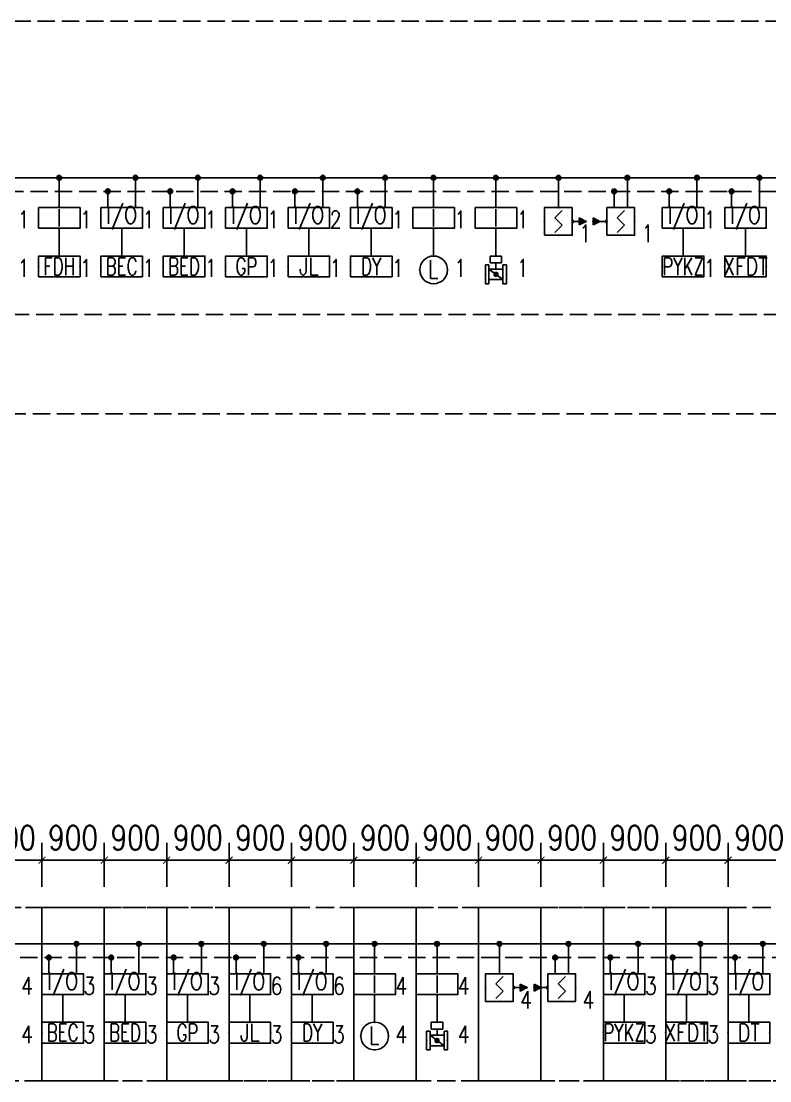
# Model space of a CAD drawing. Header units: millimetres. Extents: x -2644 to 57697, y 5022 to 43285.
# Drawn here: x 29166 to 39966, y 27990 to 43285 of the extents above; entities that cross this region are included whole.
import ezdxf

# ---------------------------------------------------------------- set-up
doc = ezdxf.new("R2010")
doc.units = ezdxf.units.MM
doc.header["$LTSCALE"] = 1000
doc.linetypes.add('DASH', pattern=[0.35, 0.25, -0.1])
for name, color, linetype in [('E-EQUIP', 4, 'Continuous'), ('E-SYST', 7, 'Continuous'), ('EQUIP-照明', 4, 'Continuous')]:
    doc.layers.add(name, color=color, linetype=linetype)
doc.styles.get("Standard").update_dxf_attribs({"font": 'tjromans.shx', "width": 0.8, "bigfont": 'tj-hztxt.shx'})
doc.dimstyles.get("Standard").update_dxf_attribs({"dimscale": 100, "dimtxt": 3.5, "dimasz": 1, "dimexe": 2.5, "dimexo": 3, "dimgap": 1.5, "dimtad": 1, "dimdec": 0, "dimzin": 0, "dimdsep": 46, "dimtxsty": 'Standard', "dimblk": 'ARCHTICK', "dimcen": 0.09, "dimadec": 0, "dimazin": 0, "dimtfac": 1, "dimtdec": 0, "dimtix": 1, "dimtmove": 2, "dimatfit": 3, "dimfxl": 0, "dimtolj": 1, "dimtzin": 0, "dimarcsym": 0})

# ---------------------------------------------------------------- blocks, each defined once
blk = doc.blocks.new('FA-输入输出模块')
blk.add_lwpolyline([(-3, 0), (3, 0), (3, 3), (-3, 3)], close=True)
at = {"color": 6, "insert": (0, 1.5), "char_height": 2.5, "width": 6, "attachment_point": 5, "line_spacing_factor": 0.6}
blk.add_mtext('I/O', dxfattribs=at)
blk = doc.blocks.new('FA-12-电动排烟阀(常闭)')
blk.add_lwpolyline([(-3, -1.5), (3, -1.5), (3, 1.5), (-3, 1.5)], close=True)
for p in [(0, 1.5), (3, 0), (-3, 0), (0, -1.5)]:
    blk.add_point(p)
at = {"color": 6, "insert": (0, 0), "char_height": 2.5, "width": 6, "attachment_point": 5, "line_spacing_factor": 0.6}
blk.add_mtext('{\\W0.7;BEC}', dxfattribs=at)
blk = doc.blocks.new('FA-13-电动排烟阀(常开)')
blk.add_lwpolyline([(-300, -150), (300, -150), (300, 150), (-300, 150)], close=True)
for p in [(0, 150), (300, 0), (-300, 0), (0, -150)]:
    blk.add_point(p)
at = {"color": 6, "insert": (0, 0), "char_height": 250, "width": 600, "attachment_point": 5}
blk.add_mtext('\\W0.7000;BED', dxfattribs=at)
blk = doc.blocks.new('FA-14-常闭正压送风口')
blk.add_lwpolyline([(-3, -1.5), (3, -1.5), (3, 1.5), (-3, 1.5)], close=True)
for p in [(-3, 0), (0, 1.5), (3, 0), (0, -1.5)]:
    blk.add_point(p)
at = {"color": 6, "insert": (0, 0), "char_height": 2.5, "width": 6, "attachment_point": 5, "line_spacing_factor": 0.6}
blk.add_mtext('{\\W0.7;GP}', dxfattribs=at)
blk = doc.blocks.new('FA-15-防火卷帘控制箱')
blk.add_lwpolyline([(-3, 0), (3, 0), (3, 3), (-3, 3)], close=True)
for p in [(0, 3), (-3, 1.5), (0, 0), (3, 1.5)]:
    blk.add_point(p)
at = {"color": 6, "insert": (0, 1.5), "char_height": 2.5, "width": 6, "attachment_point": 5, "line_spacing_factor": 0.6}
blk.add_mtext('JL', dxfattribs=at)
blk = doc.blocks.new('FA-输入模块')
blk.add_lwpolyline([(-3, 0), (3, 0), (3, 3), (-3, 3)], close=True)
at = {"color": 6, "insert": (0, 1.5), "char_height": 2.5, "width": 6, "attachment_point": 5, "line_spacing_factor": 0.6}
blk.add_mtext('{\\W0.7;I}', dxfattribs=at)
blk = doc.blocks.new('FA-17-水流指示器')
at = {"color": 6}
for p, q in [((-0.46, 1.4), (-0.46, -1.23)), ((-0.46, -1.23), (0.63, -1.23))]:
    blk.add_line(p, q, dxfattribs=at)
blk.add_circle((0, 0), 2)
for p in [(0, 2), (-2, 0), (2, 0), (0, -2)]:
    blk.add_point(p)
blk = doc.blocks.new('FA-18-信号阀')
for p, q in [((-0.82, 2.64), (-0.82, 1.65)), ((0.82, 2.64), (-0.82, 2.64)), ((-0.82, 1.65), (0.82, 1.65)), ((0, 0.76), (0, 1.65)), ((0.82, 1.65), (0.82, 2.64)), ((-1.01, 1.36), (-1.5, 1.36)), ((-1.5, 1.36), (-1.5, -1.36)), ((-1.01, 1.36), (-1.01, -1.36)), ((-1.01, 0.76), (1.01, 0.76)), ((1.01, 1.36), (1.5, 1.36)), ((1.01, 1.36), (1.01, -1.36)), ((1.5, 1.36), (1.5, -1.36)), ((-1.01, -1.36), (-1.5, -1.36)), ((-1.01, -0.76), (1.01, -0.76)), ((1.01, -1.36), (1.5, -1.36))]:
    blk.add_line(p, q)
at = {"color": 6}
blk.add_line((-1.01, 0.76), (1.01, -0.76), dxfattribs=at)
at = {"color": 6, "const_width": 0.403}
blk.add_lwpolyline([(-0.2, 0, 1), (0.2, 0, 1)], format="xyb", close=True, dxfattribs=at)
for p in [(0, 2.64), (-1.5, 0), (1.5, 0)]:
    blk.add_point(p)
blk = doc.blocks.new('FA-21-电动排烟窗控制箱')
blk.add_lwpolyline([(-3, 0), (3, 0), (3, 3), (-3, 3)], close=True)
for p in [(0, 3), (-3, 1.5), (0, 0), (3, 1.5)]:
    blk.add_point(p)
at = {"color": 6, "insert": (0, 1.5), "char_height": 2.5, "width": 6, "attachment_point": 5}
blk.add_mtext('\\W0.7000;PYKZ', dxfattribs=at)
blk = doc.blocks.new('FA-22-消防电梯控制箱')
blk.add_lwpolyline([(-3, 0), (3, 0), (3, 3), (-3, 3)], close=True)
for p in [(0, 3), (-3, 1.5), (3, 1.5), (0, 0)]:
    blk.add_point(p)
at = {"color": 6, "insert": (0, 1.5), "char_height": 2.5, "width": 6, "attachment_point": 5, "line_spacing_factor": 0.6}
blk.add_mtext('XFDT', dxfattribs=at)
blk = doc.blocks.new('FA-23-电梯控制箱')
blk.add_lwpolyline([(-3, 0), (3, 0), (3, 3), (-3, 3)], close=True)
for p in [(0, 3), (-3, 1.5), (0, 0), (3, 1.5)]:
    blk.add_point(p)
at = {"color": 6, "insert": (0, 1.5), "char_height": 2.5, "width": 6, "attachment_point": 5, "line_spacing_factor": 0.6}
blk.add_mtext('DT', dxfattribs=at)
blk = doc.blocks.new('FA-16-电动挡烟垂壁控制箱')
blk.add_lwpolyline([(-3, 0), (3, 0), (3, 3), (-3, 3)], close=True)
for p in [(0, 3), (-3, 1.5), (0, 0), (3, 1.5)]:
    blk.add_point(p)
at = {"color": 6, "insert": (0, 1.5), "char_height": 2.5, "width": 6, "attachment_point": 5, "line_spacing_factor": 0.6}
blk.add_mtext('{\\W0.7;DY}', dxfattribs=at)
blk = doc.blocks.new('FA-19-智能线型红外光束感烟探测器（发射端）')
blk.add_hatch(color=256).paths.add_polyline_path([(3, 2.5), (4, 2), (3, 1.5)])
at = {"color": 6}
for p, q in [((0.53, 3.59), (-0.53, 2.53)), ((-0.53, 2.53), (0.53, 1.47)), ((-0.53, 0.41), (0.53, 1.47))]:
    blk.add_line(p, q, dxfattribs=at)
for p, q in [((2.2, 2), (3, 2)), ((3, 1.5), (3, 2.5)), ((3, 2.5), (4, 2)), ((4, 2), (3, 1.5))]:
    blk.add_line(p, q)
blk.add_lwpolyline([(-2, 0), (2, 0), (2, 4), (-2, 4)], close=True)
blk.add_arc((2, 2), 0.2, 270, 90)
for p in [(0, 4), (-2, 2), (4, 2), (0, 0)]:
    blk.add_point(p)
blk = doc.blocks.new('FA-20-智能线型红外光束感烟探测器（接收端）')
blk.add_hatch(color=256).paths.add_polyline_path([(-4, 1.5), (-3, 2), (-4, 2.5)])
at = {"color": 6}
for p, q in [((0.53, 3.59), (-0.53, 2.53)), ((-0.53, 2.53), (0.53, 1.47)), ((-0.53, 0.41), (0.53, 1.47))]:
    blk.add_line(p, q, dxfattribs=at)
for p, q in [((-4, 1.5), (-4, 2.5)), ((-3, 2), (-4, 2.5)), ((-4, 1.5), (-3, 2)), ((-2.2, 2), (-3, 2))]:
    blk.add_line(p, q)
blk.add_lwpolyline([(-2, 0), (2, 0), (2, 4), (-2, 4)], close=True)
blk.add_arc((-2, 2), 0.2, 90, 270)
for p in [(0, 4), (0, 4), (-4, 2), (-2, 2), (2, 2), (2, 2), (0, 0), (0, 0)]:
    blk.add_point(p)
blk = doc.blocks.new('_ArchTick')
at = {"color": 0, "linetype": 'ByBlock', "const_width": 0.15}
blk.add_lwpolyline([(-0.5, -0.5), (0.5, 0.5)], dxfattribs=at)
blk = doc.blocks.new('*D72')
at = {"layer": 'Defpoints', "color": 0, "transparency": 16777216}
for p in [(-102210, 123118), (-103110, 122434), (-102210, 122434)]:
    blk.add_point(p, dxfattribs=at)
at = {"layer": 'E-EQUIP', "color": 0, "linetype": 'Continuous', "lineweight": -2, "transparency": 16777216}
for p, q in [((-103110, 122734), (-103110, 123368)), ((-102210, 122734), (-102210, 123368)), ((-103110, 123118), (-102210, 123118))]:
    blk.add_line(p, q, dxfattribs=at)
at = {"layer": 'E-EQUIP', "color": 0, "lineweight": -2, "transparency": 16777216, "xscale": 100, "yscale": 100, "zscale": 100, "rotation": 180}
blk.add_blockref('_ArchTick', (-103110, 123118), dxfattribs=at)
at = {"layer": 'E-EQUIP', "color": 0, "lineweight": -2, "transparency": 16777216, "xscale": 100, "yscale": 100, "zscale": 100}
blk.add_blockref('_ArchTick', (-102210, 123118), dxfattribs=at)
at = {"layer": 'E-EQUIP', "transparency": 16777216, "insert": (-102660, 123443), "char_height": 350, "attachment_point": 5}
blk.add_mtext('\\A1;900', dxfattribs=at)
blk = doc.blocks.new('*D93')
at = {"layer": 'Defpoints', "color": 0, "transparency": 16777216}
for p in [(8155, -5077), (7255, -5761), (8155, -5761)]:
    blk.add_point(p, dxfattribs=at)
at = {"layer": 'E-EQUIP', "color": 0, "linetype": 'Continuous', "lineweight": -2, "transparency": 16777216}
for p, q in [((7255, -5461), (7255, -4827)), ((8155, -5461), (8155, -4827)), ((7255, -5077), (8155, -5077))]:
    blk.add_line(p, q, dxfattribs=at)
at = {"layer": 'E-EQUIP', "color": 0, "lineweight": -2, "transparency": 16777216, "xscale": 100, "yscale": 100, "zscale": 100, "rotation": 180}
blk.add_blockref('_ArchTick', (7255, -5077), dxfattribs=at)
at = {"layer": 'E-EQUIP', "color": 0, "lineweight": -2, "transparency": 16777216, "xscale": 100, "yscale": 100, "zscale": 100}
blk.add_blockref('_ArchTick', (8155, -5077), dxfattribs=at)
at = {"layer": 'E-EQUIP', "transparency": 16777216, "insert": (7705, -4752), "char_height": 350, "attachment_point": 5}
blk.add_mtext('\\A1;900', dxfattribs=at)
blk = doc.blocks.new('*D73')
at = {"layer": 'Defpoints', "color": 0, "transparency": 16777216}
for p in [(-100410, 123118), (-101310, 122434), (-100410, 122434)]:
    blk.add_point(p, dxfattribs=at)
at = {"layer": 'E-EQUIP', "color": 0, "linetype": 'Continuous', "lineweight": -2, "transparency": 16777216}
for p, q in [((-101310, 122734), (-101310, 123368)), ((-100410, 122734), (-100410, 123368)), ((-101310, 123118), (-100410, 123118))]:
    blk.add_line(p, q, dxfattribs=at)
at = {"layer": 'E-EQUIP', "color": 0, "lineweight": -2, "transparency": 16777216, "xscale": 100, "yscale": 100, "zscale": 100, "rotation": 180}
blk.add_blockref('_ArchTick', (-101310, 123118), dxfattribs=at)
at = {"layer": 'E-EQUIP', "color": 0, "lineweight": -2, "transparency": 16777216, "xscale": 100, "yscale": 100, "zscale": 100}
blk.add_blockref('_ArchTick', (-100410, 123118), dxfattribs=at)
at = {"layer": 'E-EQUIP', "transparency": 16777216, "insert": (-100860, 123443), "char_height": 350, "attachment_point": 5}
blk.add_mtext('\\A1;900', dxfattribs=at)
blk = doc.blocks.new('*D94')
at = {"layer": 'Defpoints', "color": 0, "transparency": 16777216}
for p in [(9955, -5077), (9055, -5761), (9955, -5761)]:
    blk.add_point(p, dxfattribs=at)
at = {"layer": 'E-EQUIP', "color": 0, "linetype": 'Continuous', "lineweight": -2, "transparency": 16777216}
for p, q in [((9055, -5461), (9055, -4827)), ((9955, -5461), (9955, -4827)), ((9055, -5077), (9955, -5077))]:
    blk.add_line(p, q, dxfattribs=at)
at = {"layer": 'E-EQUIP', "color": 0, "lineweight": -2, "transparency": 16777216, "xscale": 100, "yscale": 100, "zscale": 100, "rotation": 180}
blk.add_blockref('_ArchTick', (9055, -5077), dxfattribs=at)
at = {"layer": 'E-EQUIP', "color": 0, "lineweight": -2, "transparency": 16777216, "xscale": 100, "yscale": 100, "zscale": 100}
blk.add_blockref('_ArchTick', (9955, -5077), dxfattribs=at)
at = {"layer": 'E-EQUIP', "transparency": 16777216, "insert": (9505, -4752), "char_height": 350, "attachment_point": 5}
blk.add_mtext('\\A1;900', dxfattribs=at)
blk = doc.blocks.new('*D74')
at = {"layer": 'Defpoints', "color": 0, "transparency": 16777216}
for p in [(-98610, 123118), (-99510, 122434), (-98610, 122434)]:
    blk.add_point(p, dxfattribs=at)
at = {"layer": 'E-EQUIP', "color": 0, "linetype": 'Continuous', "lineweight": -2, "transparency": 16777216}
for p, q in [((-99510, 122734), (-99510, 123368)), ((-98610, 122734), (-98610, 123368)), ((-99510, 123118), (-98610, 123118))]:
    blk.add_line(p, q, dxfattribs=at)
at = {"layer": 'E-EQUIP', "color": 0, "lineweight": -2, "transparency": 16777216, "xscale": 100, "yscale": 100, "zscale": 100, "rotation": 180}
blk.add_blockref('_ArchTick', (-99510, 123118), dxfattribs=at)
at = {"layer": 'E-EQUIP', "color": 0, "lineweight": -2, "transparency": 16777216, "xscale": 100, "yscale": 100, "zscale": 100}
blk.add_blockref('_ArchTick', (-98610, 123118), dxfattribs=at)
at = {"layer": 'E-EQUIP', "transparency": 16777216, "insert": (-99060, 123443), "char_height": 350, "attachment_point": 5}
blk.add_mtext('\\A1;900', dxfattribs=at)
blk = doc.blocks.new('*D95')
at = {"layer": 'Defpoints', "color": 0, "transparency": 16777216}
for p in [(11755, -5077), (10855, -5761), (11755, -5761)]:
    blk.add_point(p, dxfattribs=at)
at = {"layer": 'E-EQUIP', "color": 0, "linetype": 'Continuous', "lineweight": -2, "transparency": 16777216}
for p, q in [((10855, -5461), (10855, -4827)), ((11755, -5461), (11755, -4827)), ((10855, -5077), (11755, -5077))]:
    blk.add_line(p, q, dxfattribs=at)
at = {"layer": 'E-EQUIP', "color": 0, "lineweight": -2, "transparency": 16777216, "xscale": 100, "yscale": 100, "zscale": 100, "rotation": 180}
blk.add_blockref('_ArchTick', (10855, -5077), dxfattribs=at)
at = {"layer": 'E-EQUIP', "color": 0, "lineweight": -2, "transparency": 16777216, "xscale": 100, "yscale": 100, "zscale": 100}
blk.add_blockref('_ArchTick', (11755, -5077), dxfattribs=at)
at = {"layer": 'E-EQUIP', "transparency": 16777216, "insert": (11305, -4752), "char_height": 350, "attachment_point": 5}
blk.add_mtext('\\A1;900', dxfattribs=at)
blk = doc.blocks.new('*D75')
at = {"layer": 'Defpoints', "color": 0, "transparency": 16777216}
for p in [(-96810, 123118), (-97710, 122434), (-96810, 122434)]:
    blk.add_point(p, dxfattribs=at)
at = {"layer": 'E-EQUIP', "color": 0, "linetype": 'Continuous', "lineweight": -2, "transparency": 16777216}
for p, q in [((-97710, 122734), (-97710, 123368)), ((-96810, 122734), (-96810, 123368)), ((-97710, 123118), (-96810, 123118))]:
    blk.add_line(p, q, dxfattribs=at)
at = {"layer": 'E-EQUIP', "color": 0, "lineweight": -2, "transparency": 16777216, "xscale": 100, "yscale": 100, "zscale": 100, "rotation": 180}
blk.add_blockref('_ArchTick', (-97710, 123118), dxfattribs=at)
at = {"layer": 'E-EQUIP', "color": 0, "lineweight": -2, "transparency": 16777216, "xscale": 100, "yscale": 100, "zscale": 100}
blk.add_blockref('_ArchTick', (-96810, 123118), dxfattribs=at)
at = {"layer": 'E-EQUIP', "transparency": 16777216, "insert": (-97260, 123443), "char_height": 350, "attachment_point": 5}
blk.add_mtext('\\A1;900', dxfattribs=at)
blk = doc.blocks.new('*D96')
at = {"layer": 'Defpoints', "color": 0, "transparency": 16777216}
for p in [(13555, -5077), (12655, -5761), (13555, -5761)]:
    blk.add_point(p, dxfattribs=at)
at = {"layer": 'E-EQUIP', "color": 0, "linetype": 'Continuous', "lineweight": -2, "transparency": 16777216}
for p, q in [((12655, -5461), (12655, -4827)), ((13555, -5461), (13555, -4827)), ((12655, -5077), (13555, -5077))]:
    blk.add_line(p, q, dxfattribs=at)
at = {"layer": 'E-EQUIP', "color": 0, "lineweight": -2, "transparency": 16777216, "xscale": 100, "yscale": 100, "zscale": 100, "rotation": 180}
blk.add_blockref('_ArchTick', (12655, -5077), dxfattribs=at)
at = {"layer": 'E-EQUIP', "color": 0, "lineweight": -2, "transparency": 16777216, "xscale": 100, "yscale": 100, "zscale": 100}
blk.add_blockref('_ArchTick', (13555, -5077), dxfattribs=at)
at = {"layer": 'E-EQUIP', "transparency": 16777216, "insert": (13105, -4752), "char_height": 350, "attachment_point": 5}
blk.add_mtext('\\A1;900', dxfattribs=at)
blk = doc.blocks.new('*D97')
at = {"layer": 'Defpoints', "color": 0, "transparency": 16777216}
for p in [(14455, -5077), (13555, -5761), (14455, -5761)]:
    blk.add_point(p, dxfattribs=at)
at = {"layer": 'E-EQUIP', "color": 0, "linetype": 'Continuous', "lineweight": -2, "transparency": 16777216}
for p, q in [((13555, -5461), (13555, -4827)), ((14455, -5461), (14455, -4827)), ((13555, -5077), (14455, -5077))]:
    blk.add_line(p, q, dxfattribs=at)
at = {"layer": 'E-EQUIP', "color": 0, "lineweight": -2, "transparency": 16777216, "xscale": 100, "yscale": 100, "zscale": 100, "rotation": 180}
blk.add_blockref('_ArchTick', (13555, -5077), dxfattribs=at)
at = {"layer": 'E-EQUIP', "color": 0, "lineweight": -2, "transparency": 16777216, "xscale": 100, "yscale": 100, "zscale": 100}
blk.add_blockref('_ArchTick', (14455, -5077), dxfattribs=at)
at = {"layer": 'E-EQUIP', "transparency": 16777216, "insert": (14005, -4752), "char_height": 350, "attachment_point": 5}
blk.add_mtext('\\A1;900', dxfattribs=at)
blk = doc.blocks.new('*D98')
at = {"layer": 'Defpoints', "color": 0, "transparency": 16777216}
for p in [(15355, -5077), (14455, -5761), (15355, -5761)]:
    blk.add_point(p, dxfattribs=at)
at = {"layer": 'E-EQUIP', "color": 0, "linetype": 'Continuous', "lineweight": -2, "transparency": 16777216}
for p, q in [((14455, -5461), (14455, -4827)), ((15355, -5461), (15355, -4827)), ((14455, -5077), (15355, -5077))]:
    blk.add_line(p, q, dxfattribs=at)
at = {"layer": 'E-EQUIP', "color": 0, "lineweight": -2, "transparency": 16777216, "xscale": 100, "yscale": 100, "zscale": 100, "rotation": 180}
blk.add_blockref('_ArchTick', (14455, -5077), dxfattribs=at)
at = {"layer": 'E-EQUIP', "color": 0, "lineweight": -2, "transparency": 16777216, "xscale": 100, "yscale": 100, "zscale": 100}
blk.add_blockref('_ArchTick', (15355, -5077), dxfattribs=at)
at = {"layer": 'E-EQUIP', "transparency": 16777216, "insert": (14905, -4752), "char_height": 350, "attachment_point": 5}
blk.add_mtext('\\A1;900', dxfattribs=at)
blk = doc.blocks.new('*D76')
at = {"layer": 'Defpoints', "color": 0, "transparency": 16777216}
for p in [(-93210, 123118), (-94110, 122434), (-93210, 122434)]:
    blk.add_point(p, dxfattribs=at)
at = {"layer": 'E-EQUIP', "color": 0, "linetype": 'Continuous', "lineweight": -2, "transparency": 16777216}
for p, q in [((-94110, 122734), (-94110, 123368)), ((-93210, 122734), (-93210, 123368)), ((-94110, 123118), (-93210, 123118))]:
    blk.add_line(p, q, dxfattribs=at)
at = {"layer": 'E-EQUIP', "color": 0, "lineweight": -2, "transparency": 16777216, "xscale": 100, "yscale": 100, "zscale": 100, "rotation": 180}
blk.add_blockref('_ArchTick', (-94110, 123118), dxfattribs=at)
at = {"layer": 'E-EQUIP', "color": 0, "lineweight": -2, "transparency": 16777216, "xscale": 100, "yscale": 100, "zscale": 100}
blk.add_blockref('_ArchTick', (-93210, 123118), dxfattribs=at)
at = {"layer": 'E-EQUIP', "transparency": 16777216, "insert": (-93660, 123443), "char_height": 350, "attachment_point": 5}
blk.add_mtext('\\A1;900', dxfattribs=at)
blk = doc.blocks.new('*D77')
at = {"layer": 'Defpoints', "color": 0, "transparency": 16777216}
for p in [(-92310, 123118), (-93210, 122434), (-92310, 122434)]:
    blk.add_point(p, dxfattribs=at)
at = {"layer": 'E-EQUIP', "color": 0, "linetype": 'Continuous', "lineweight": -2, "transparency": 16777216}
for p, q in [((-93210, 122734), (-93210, 123368)), ((-92310, 122734), (-92310, 123368)), ((-93210, 123118), (-92310, 123118))]:
    blk.add_line(p, q, dxfattribs=at)
at = {"layer": 'E-EQUIP', "color": 0, "lineweight": -2, "transparency": 16777216, "xscale": 100, "yscale": 100, "zscale": 100, "rotation": 180}
blk.add_blockref('_ArchTick', (-93210, 123118), dxfattribs=at)
at = {"layer": 'E-EQUIP', "color": 0, "lineweight": -2, "transparency": 16777216, "xscale": 100, "yscale": 100, "zscale": 100}
blk.add_blockref('_ArchTick', (-92310, 123118), dxfattribs=at)
at = {"layer": 'E-EQUIP', "transparency": 16777216, "insert": (-92760, 123443), "char_height": 350, "attachment_point": 5}
blk.add_mtext('\\A1;900', dxfattribs=at)
blk = doc.blocks.new('*D78')
at = {"layer": 'Defpoints', "color": 0, "transparency": 16777216}
for p in [(-91410, 123118), (-92310, 122434), (-91410, 122434)]:
    blk.add_point(p, dxfattribs=at)
at = {"layer": 'E-EQUIP', "color": 0, "linetype": 'Continuous', "lineweight": -2, "transparency": 16777216}
for p, q in [((-92310, 122734), (-92310, 123368)), ((-91410, 122734), (-91410, 123368)), ((-92310, 123118), (-91410, 123118))]:
    blk.add_line(p, q, dxfattribs=at)
at = {"layer": 'E-EQUIP', "color": 0, "lineweight": -2, "transparency": 16777216, "xscale": 100, "yscale": 100, "zscale": 100, "rotation": 180}
blk.add_blockref('_ArchTick', (-92310, 123118), dxfattribs=at)
at = {"layer": 'E-EQUIP', "color": 0, "lineweight": -2, "transparency": 16777216, "xscale": 100, "yscale": 100, "zscale": 100}
blk.add_blockref('_ArchTick', (-91410, 123118), dxfattribs=at)
at = {"layer": 'E-EQUIP', "transparency": 16777216, "insert": (-91860, 123443), "char_height": 350, "attachment_point": 5}
blk.add_mtext('\\A1;900', dxfattribs=at)
blk = doc.blocks.new('FA-11-防火阀(280°C熔断关闭)')
blk.add_lwpolyline([(-3, -1.5), (3, -1.5), (3, 1.5), (-3, 1.5)], close=True)
for p in [(0, 1.5), (3, 0), (-3, 0), (0, -1.5)]:
    blk.add_point(p)
at = {"color": 6, "insert": (0, 0), "char_height": 2.5, "width": 6, "attachment_point": 5, "line_spacing_factor": 0.6}
blk.add_mtext('{\\W0.7;FDH}', dxfattribs=at)

msp = doc.modelspace()

# ---------------------------------------------------------------- hatches: boundary and pattern name
at = {"layer": 'E-SYST'}
h = msp.add_hatch(dxfattribs=at)
h.set_pattern_fill('ANSI31', color=11, scale=100, style=0)
h.set_pattern_definition([(45, (-351737.106, -179586.045), (-8.83883476, 8.83883476), [])])
h.paths.add_polyline_path([(29750, 41025.1, 1), (29681.5, 41025.1, 1)])
h = msp.add_hatch(dxfattribs=at)
h.set_pattern_fill('ANSI31', color=11, scale=100, style=0)
h.set_pattern_definition([(45, (-350637.106, -179585.69), (-8.83883476, 8.83883476), [])])
h.paths.add_polyline_path([(30850, 41025.5, 1), (30781.5, 41025.5, 1)])
h = msp.add_hatch(dxfattribs=at)
h.set_pattern_fill('ANSI31', color=11, scale=100, style=0)
h.set_pattern_definition([(45, (-349737.106, -179585.69), (-8.83883476, 8.83883476), [])])
h.paths.add_polyline_path([(31750, 41025.5, 1), (31681.5, 41025.5, 1)])
h = msp.add_hatch(dxfattribs=at)
h.set_pattern_fill('ANSI31', color=11, scale=100, style=0)
h.set_pattern_definition([(45, (-348837.106, -179585.69), (-8.83883476, 8.83883476), [])])
h.paths.add_polyline_path([(32650, 41025.5, 1), (32581.5, 41025.5, 1)])
h = msp.add_hatch(dxfattribs=at)
h.set_pattern_fill('ANSI31', color=11, scale=100, style=0)
h.set_pattern_definition([(45, (-347937.106, -179585.69), (-8.83883476, 8.83883476), [])])
h.paths.add_polyline_path([(33550, 41025.5, 1), (33481.5, 41025.5, 1)])
h = msp.add_hatch(dxfattribs=at)
h.set_pattern_fill('ANSI31', color=11, scale=100, style=0)
h.set_pattern_definition([(45, (-347037.106, -179585.69), (-8.83883476, 8.83883476), [])])
h.paths.add_polyline_path([(34450, 41025.5, 1), (34381.5, 41025.5, 1)])
h = msp.add_hatch(dxfattribs=at)
h.set_pattern_fill('ANSI31', color=11, scale=100, style=0)
h.set_pattern_definition([(45, (-346337.106, -179586.045), (-8.83883476, 8.83883476), [])])
h.paths.add_polyline_path([(35150, 41025.1, 1), (35081.5, 41025.1, 1)])
h = msp.add_hatch(dxfattribs=at)
h.set_pattern_fill('ANSI31', color=11, scale=100, style=0)
h.set_pattern_definition([(45, (-345437.106, -179586.045), (-8.83883476, 8.83883476), [])])
h.paths.add_polyline_path([(36050, 41025.1, 1), (35981.5, 41025.1, 1)])
h = msp.add_hatch(dxfattribs=at)
h.set_pattern_fill('ANSI31', color=11, scale=100, style=0)
h.set_pattern_definition([(45, (-344537.106, -179586.045), (-8.83883476, 8.83883476), [])])
h.paths.add_polyline_path([(36950, 41025.1, 1), (36881.5, 41025.1, 1)])
h = msp.add_hatch(dxfattribs=at)
h.set_pattern_fill('ANSI31', color=11, scale=100, style=0)
h.set_pattern_definition([(45, (-343732.194, -179586.045), (-8.83883476, 8.83883476), [])])
h.paths.add_polyline_path([(37876.5, 41025.1, -1), (37945.1, 41025.1, -1)])
h = msp.add_hatch(dxfattribs=at)
h.set_pattern_fill('ANSI31', color=11, scale=100, style=0)
h.set_pattern_definition([(45, (-342537.106, -179585.69), (-8.83883476, 8.83883476), [])])
h.paths.add_polyline_path([(38950, 41025.5, 1), (38881.5, 41025.5, 1)])
h = msp.add_hatch(dxfattribs=at)
h.set_pattern_fill('ANSI31', color=11, scale=100, style=0)
h.set_pattern_definition([(45, (-341637.106, -179585.69), (-8.83883476, 8.83883476), [])])
h.paths.add_polyline_path([(39850, 41025.5, 1), (39781.5, 41025.5, 1)])
at = {"layer": 'E-SYST', "linetype": 'DASH'}
h = msp.add_hatch(dxfattribs=at)
h.set_pattern_fill('ANSI31', color=2, scale=100, style=0)
h.set_pattern_definition([(45, (-351037.106, -179782.744), (-8.83883476, 8.83883476), [])])
h.paths.add_polyline_path([(30450, 40828.4, 1), (30381.5, 40828.4, 1)])
h = msp.add_hatch(dxfattribs=at)
h.set_pattern_fill('ANSI31', color=2, scale=100, style=0)
h.set_pattern_definition([(45, (-350137.106, -179782.744), (-8.83883476, 8.83883476), [])])
h.paths.add_polyline_path([(31350, 40828.4, 1), (31281.5, 40828.4, 1)])
h = msp.add_hatch(dxfattribs=at)
h.set_pattern_fill('ANSI31', color=2, scale=100, style=0)
h.set_pattern_definition([(45, (-349237.106, -179782.744), (-8.83883476, 8.83883476), [])])
h.paths.add_polyline_path([(32250, 40828.4, 1), (32181.5, 40828.4, 1)])
h = msp.add_hatch(dxfattribs=at)
h.set_pattern_fill('ANSI31', color=2, scale=100, style=0)
h.set_pattern_definition([(45, (-348337.106, -179782.744), (-8.83883476, 8.83883476), [])])
h.paths.add_polyline_path([(33150, 40828.4, 1), (33081.5, 40828.4, 1)])
h = msp.add_hatch(dxfattribs=at)
h.set_pattern_fill('ANSI31', color=2, scale=100, style=0)
h.set_pattern_definition([(45, (-347437.106, -179782.744), (-8.83883476, 8.83883476), [])])
h.paths.add_polyline_path([(34050, 40828.4, 1), (33981.5, 40828.4, 1)])
h = msp.add_hatch(dxfattribs=at)
h.set_pattern_fill('ANSI31', color=2, scale=100, style=0)
h.set_pattern_definition([(45, (-343732.194, -179783.103), (-8.83883476, 8.83883476), [])])
h.paths.add_polyline_path([(37754.9, 40828.1, 1), (37686.4, 40828.1, 1)])
h = msp.add_hatch(dxfattribs=at)
h.set_pattern_fill('ANSI31', color=2, scale=100, style=0)
h.set_pattern_definition([(45, (-342937.106, -179782.744), (-8.83883476, 8.83883476), [])])
h.paths.add_polyline_path([(38550, 40828.4, 1), (38481.5, 40828.4, 1)])
h = msp.add_hatch(dxfattribs=at)
h.set_pattern_fill('ANSI31', color=2, scale=100, style=0)
h.set_pattern_definition([(45, (-342037.106, -179782.744), (-8.83883476, 8.83883476), [])])
h.paths.add_polyline_path([(39450, 40828.4, 1), (39381.5, 40828.4, 1)])
at = {"layer": 'E-SYST'}
h = msp.add_hatch(dxfattribs=at)
h.set_pattern_fill('ANSI31', color=11, scale=100, style=0)
h.set_pattern_definition([(45, (-351487.786, -190645.184), (-8.83883476, 8.83883476), [])])
h.paths.add_polyline_path([(29999.3, 29966, 1), (29930.8, 29966, 1)])
h = msp.add_hatch(dxfattribs=at)
h.set_pattern_fill('ANSI31', color=11, scale=100, style=0)
h.set_pattern_definition([(45, (-350587.786, -190645.184), (-8.83883476, 8.83883476), [])])
h.paths.add_polyline_path([(30899.3, 29966, 1), (30830.8, 29966, 1)])
h = msp.add_hatch(dxfattribs=at)
h.set_pattern_fill('ANSI31', color=11, scale=100, style=0)
h.set_pattern_definition([(45, (-349687.786, -190645.184), (-8.83883476, 8.83883476), [])])
h.paths.add_polyline_path([(31799.3, 29966, 1), (31730.8, 29966, 1)])
h = msp.add_hatch(dxfattribs=at)
h.set_pattern_fill('ANSI31', color=11, scale=100, style=0)
h.set_pattern_definition([(45, (-348787.786, -190645.184), (-8.83883476, 8.83883476), [])])
h.paths.add_polyline_path([(32699.3, 29966, 1), (32630.8, 29966, 1)])
h = msp.add_hatch(dxfattribs=at)
h.set_pattern_fill('ANSI31', color=11, scale=100, style=0)
h.set_pattern_definition([(45, (-347887.786, -190645.184), (-8.83883476, 8.83883476), [])])
h.paths.add_polyline_path([(33599.3, 29966, 1), (33530.8, 29966, 1)])
h = msp.add_hatch(dxfattribs=at)
h.set_pattern_fill('ANSI31', color=11, scale=100, style=0)
h.set_pattern_definition([(45, (-347187.786, -190645.54), (-8.83883476, 8.83883476), [])])
h.paths.add_polyline_path([(34299.3, 29965.6, 1), (34230.8, 29965.6, 1)])
h = msp.add_hatch(dxfattribs=at)
h.set_pattern_fill('ANSI31', color=11, scale=100, style=0)
h.set_pattern_definition([(45, (-346287.786, -190645.54), (-8.83883476, 8.83883476), [])])
h.paths.add_polyline_path([(35199.3, 29965.6, 1), (35130.8, 29965.6, 1)])
h = msp.add_hatch(dxfattribs=at)
h.set_pattern_fill('ANSI31', color=11, scale=100, style=0)
h.set_pattern_definition([(45, (-345387.786, -190645.54), (-8.83883476, 8.83883476), [])])
h.paths.add_polyline_path([(36099.3, 29965.6, 1), (36030.8, 29965.6, 1)])
h = msp.add_hatch(dxfattribs=at)
h.set_pattern_fill('ANSI31', color=11, scale=100, style=0)
h.set_pattern_definition([(45, (-344582.874, -190645.54), (-8.83883476, 8.83883476), [])])
h.paths.add_polyline_path([(37025.9, 29965.6, -1), (37094.4, 29965.6, -1)])
h = msp.add_hatch(dxfattribs=at)
h.set_pattern_fill('ANSI31', color=11, scale=100, style=0)
h.set_pattern_definition([(45, (-343387.786, -190645.184), (-8.83883476, 8.83883476), [])])
h.paths.add_polyline_path([(38099.3, 29966, 1), (38030.8, 29966, 1)])
h = msp.add_hatch(dxfattribs=at)
h.set_pattern_fill('ANSI31', color=11, scale=100, style=0)
h.set_pattern_definition([(45, (-342487.786, -190645.184), (-8.83883476, 8.83883476), [])])
h.paths.add_polyline_path([(38999.3, 29966, 1), (38930.8, 29966, 1)])
h = msp.add_hatch(dxfattribs=at)
h.set_pattern_fill('ANSI31', color=11, scale=100, style=0)
h.set_pattern_definition([(45, (-341587.786, -190645.184), (-8.83883476, 8.83883476), [])])
h.paths.add_polyline_path([(39899.3, 29966, 1), (39830.8, 29966, 1)])
at = {"layer": 'E-SYST', "linetype": 'DASH'}
h = msp.add_hatch(dxfattribs=at)
h.set_pattern_fill('ANSI31', color=2, scale=100, style=0)
h.set_pattern_definition([(45, (-351887.786, -190842.238), (-8.83883476, 8.83883476), [])])
h.paths.add_polyline_path([(29599.3, 29768.9, 1), (29530.8, 29768.9, 1)])
h = msp.add_hatch(dxfattribs=at)
h.set_pattern_fill('ANSI31', color=2, scale=100, style=0)
h.set_pattern_definition([(45, (-350987.786, -190842.238), (-8.83883476, 8.83883476), [])])
h.paths.add_polyline_path([(30499.3, 29768.9, 1), (30430.8, 29768.9, 1)])
h = msp.add_hatch(dxfattribs=at)
h.set_pattern_fill('ANSI31', color=2, scale=100, style=0)
h.set_pattern_definition([(45, (-350087.786, -190842.238), (-8.83883476, 8.83883476), [])])
h.paths.add_polyline_path([(31399.3, 29768.9, 1), (31330.8, 29768.9, 1)])
h = msp.add_hatch(dxfattribs=at)
h.set_pattern_fill('ANSI31', color=2, scale=100, style=0)
h.set_pattern_definition([(45, (-349187.786, -190842.238), (-8.83883476, 8.83883476), [])])
h.paths.add_polyline_path([(32299.3, 29768.9, 1), (32230.8, 29768.9, 1)])
h = msp.add_hatch(dxfattribs=at)
h.set_pattern_fill('ANSI31', color=2, scale=100, style=0)
h.set_pattern_definition([(45, (-348287.786, -190842.238), (-8.83883476, 8.83883476), [])])
h.paths.add_polyline_path([(33199.3, 29768.9, 1), (33130.8, 29768.9, 1)])
at = {"layer": 'E-SYST', "linetype": 'DASH', "ltscale": 500}
h = msp.add_hatch(dxfattribs=at)
h.set_pattern_fill('ANSI31', color=2, scale=100, style=0)
h.set_pattern_definition([(45, (-344582.874, -190842.597), (-8.83883476, 8.83883476), [])])
h.paths.add_polyline_path([(36904.2, 29768.6, 1), (36835.7, 29768.6, 1)])
at = {"layer": 'E-SYST', "linetype": 'DASH'}
h = msp.add_hatch(dxfattribs=at)
h.set_pattern_fill('ANSI31', color=2, scale=100, style=0)
h.set_pattern_definition([(45, (-343787.786, -190842.238), (-8.83883476, 8.83883476), [])])
h.paths.add_polyline_path([(37699.3, 29768.9, 1), (37630.8, 29768.9, 1)])
h = msp.add_hatch(dxfattribs=at)
h.set_pattern_fill('ANSI31', color=2, scale=100, style=0)
h.set_pattern_definition([(45, (-342887.786, -190842.238), (-8.83883476, 8.83883476), [])])
h.paths.add_polyline_path([(38599.3, 29768.9, 1), (38530.8, 29768.9, 1)])
h = msp.add_hatch(dxfattribs=at)
h.set_pattern_fill('ANSI31', color=2, scale=100, style=0)
h.set_pattern_definition([(45, (-341987.786, -190842.238), (-8.83883476, 8.83883476), [])])
h.paths.add_polyline_path([(39499.3, 29768.9, 1), (39430.8, 29768.9, 1)])

# ---------------------------------------------------------------- linework, layer by layer
at = {"layer": 'Defpoints', "color": 8, "linetype": 'DASH'}
for points in [[(28565, 30489.9), (29465, 30489.9), (29465, 27989.9), (28565, 27989.9)], [(29465, 30489.9), (30365, 30489.9), (30365, 27989.9), (29465, 27989.9)], [(30365, 30489.9), (31265, 30489.9), (31265, 27989.9), (30365, 27989.9)], [(31265, 30489.9), (32165, 30489.9), (32165, 27989.9), (31265, 27989.9)], [(32165, 30489.9), (33065, 30489.9), (33065, 27989.9), (32165, 27989.9)], [(33065, 30489.9), (33965, 30489.9), (33965, 27989.9), (33065, 27989.9)], [(33965, 30489.9), (34865, 30489.9), (34865, 27989.9), (33965, 27989.9)], [(34865, 30489.9), (35765, 30489.9), (35765, 27989.9), (34865, 27989.9)], [(35765, 30489.9), (36665, 30489.9), (36665, 27989.9), (35765, 27989.9)], [(36665, 30489.9), (37565, 30489.9), (37565, 27989.9), (36665, 27989.9)], [(37565, 30489.9), (38465, 30489.9), (38465, 27989.9), (37565, 27989.9)], [(38465, 30489.9), (39365, 30489.9), (39365, 27989.9), (38465, 27989.9)], [(39365, 30489.9), (40265, 30489.9), (40265, 27989.9), (39365, 27989.9)]]:
    msp.add_lwpolyline(points, close=True, dxfattribs=at)
at = {"layer": 'E-SYST', "color": 11}
for p, q in [((20901.1, 41025.5), (51861.7, 41025.5)), ((29715.7, 40594.7), (29715.7, 41025.1)), ((30815.7, 40595.1), (30815.7, 41025.5)), ((31715.7, 40595.1), (31715.7, 41025.5)), ((32615.7, 40595.1), (32615.7, 41025.5)), ((33515.7, 40595.1), (33515.7, 41025.5)), ((34415.7, 40595.1), (34415.7, 41025.5)), ((35115.7, 40594.7), (35115.7, 41025.1)), ((36015.7, 40594.7), (36015.7, 41025.1)), ((36915.7, 40594.7), (36915.7, 41025.1)), ((37910.8, 40594.7), (37910.8, 41025.1)), ((38915.7, 40595.1), (38915.7, 41025.5)), ((39815.7, 40595.1), (39815.7, 41025.5)), ((29715.7, 39895.1), (29715.7, 40295.1)), ((30615.7, 39895.1), (30615.7, 40295.1)), ((31515.7, 39895.1), (31515.7, 40295.1)), ((32415.7, 39895.1), (32415.7, 40295.1)), ((33315.7, 39895.1), (33315.7, 40295.1)), ((34215.7, 39895.1), (34215.7, 40295.1)), ((35115.7, 39895.1), (35115.7, 40295.1)), ((36015.7, 39895.1), (36015.7, 40295.1)), ((38715.7, 39895.1), (38715.7, 40295.1)), ((39615.7, 39895.1), (39615.7, 40295.1)), ((20050.4, 29966), (51011, 29966)), ((29965, 29535.6), (29965, 29966)), ((30865, 29535.6), (30865, 29966)), ((31765, 29535.6), (31765, 29966)), ((32665, 29535.6), (32665, 29966)), ((33565, 29535.6), (33565, 29966)), ((34265, 29535.2), (34265, 29965.6)), ((35165, 29535.2), (35165, 29965.6)), ((36065, 29535.2), (36065, 29965.6)), ((37060.1, 29535.2), (37060.1, 29965.6)), ((38065, 29535.6), (38065, 29966)), ((38965, 29535.6), (38965, 29966)), ((39865, 29535.6), (39865, 29966)), ((29765, 28835.6), (29765, 29235.6)), ((30665, 28835.6), (30665, 29235.6)), ((31565, 28835.6), (31565, 29235.6)), ((32465, 28835.6), (32465, 29235.6)), ((33365, 28835.6), (33365, 29235.6)), ((34265, 28835.6), (34265, 29235.6)), ((35165, 28835.6), (35165, 29235.6)), ((37865, 28835.6), (37865, 29235.6)), ((38765, 28835.6), (38765, 29235.6)), ((39665, 28835.6), (39665, 29235.6))]:
    msp.add_line(p, q, dxfattribs=at)
at = {"layer": 'E-SYST', "color": 2, "linetype": 'DASH'}
for p, q in [((20901.1, 40828.4), (51861.7, 40828.4)), ((30415.7, 40595.1), (30415.7, 40828.4)), ((31315.7, 40595.1), (31315.7, 40828.4)), ((32215.7, 40595.1), (32215.7, 40828.4)), ((33115.7, 40595.1), (33115.7, 40828.4)), ((34015.7, 40595.1), (34015.7, 40828.4)), ((37720.6, 40594.7), (37720.6, 40828.1)), ((38515.7, 40595.1), (38515.7, 40828.4)), ((39415.7, 40595.1), (39415.7, 40828.4)), ((20050.4, 29768.9), (51011, 29768.9)), ((29565, 29535.6), (29565, 29768.9)), ((30465, 29535.6), (30465, 29768.9)), ((31365, 29535.6), (31365, 29768.9)), ((32265, 29535.6), (32265, 29768.9)), ((33165, 29535.6), (33165, 29768.9)), ((36869.9, 29535.2), (36869.9, 29768.6)), ((37665, 29535.6), (37665, 29768.9)), ((38565, 29535.6), (38565, 29768.9)), ((39465, 29535.6), (39465, 29768.9))]:
    msp.add_line(p, q, dxfattribs=at)
at = {"layer": 'E-SYST', "color": 8, "linetype": 'DASH'}
for p, q in [((52380.2, 39049.4), (15506.8, 39049.4)), ((51529.6, 30489.9), (14656.2, 30489.9)), ((51529.6, 27989.9), (14656.2, 27989.9))]:
    msp.add_line(p, q, dxfattribs=at)
msp.add_lwpolyline([(5953, 43284.7), (54782.5, 43284.7), (54782.5, 37616.7), (5953, 37616.7)], close=True, dxfattribs=at)
at = {"layer": 'E-SYST', "color": 11}
for centre in [(29715.7, 41025.1), (30815.7, 41025.5), (31715.7, 41025.5), (32615.7, 41025.5), (33515.7, 41025.5), (34415.7, 41025.5), (35115.7, 41025.1), (36015.7, 41025.1), (36915.7, 41025.1), (37910.8, 41025.1), (38915.7, 41025.5), (39815.7, 41025.5), (29965, 29966), (30865, 29966), (31765, 29966), (32665, 29966), (33565, 29966), (34265, 29965.6), (35165, 29965.6), (36065, 29965.6), (37060.1, 29965.6), (38065, 29966), (38965, 29966), (39865, 29966)]:
    msp.add_circle(centre, 34.3, dxfattribs=at)
at = {"layer": 'E-SYST', "color": 2, "linetype": 'DASH'}
for centre in [(30415.7, 40828.4), (31315.7, 40828.4), (32215.7, 40828.4), (33115.7, 40828.4), (34015.7, 40828.4), (37720.6, 40828.1), (38515.7, 40828.4), (39415.7, 40828.4), (29565, 29768.9), (30465, 29768.9), (31365, 29768.9), (32265, 29768.9), (33165, 29768.9), (37665, 29768.9), (38565, 29768.9), (39465, 29768.9)]:
    msp.add_circle(centre, 34.3, dxfattribs=at)
at = {"layer": 'E-SYST', "color": 2, "linetype": 'DASH', "ltscale": 500}
msp.add_circle((36869.9, 29768.6), 34.3, dxfattribs=at)

# ---------------------------------------------------------------- block references
at = {"layer": 'E-EQUIP', "xscale": 100, "yscale": 100, "zscale": 100}
for name, p in [('FA-输入模块', (29715.7, 40295.1)), ('FA-输入输出模块', (30615.7, 40295.1)), ('FA-输入输出模块', (31515.7, 40295.1)), ('FA-输入输出模块', (32415.7, 40295.1)), ('FA-输入输出模块', (33315.7, 40295.1)), ('FA-输入输出模块', (34215.7, 40295.1)), ('FA-输入模块', (35115.7, 40295.1)), ('FA-输入模块', (36015.7, 40295.1)), ('FA-19-智能线型红外光束感烟探测器（发射端）', (36915.7, 40194.7)), ('FA-20-智能线型红外光束感烟探测器（接收端）', (37815.7, 40194.7)), ('FA-输入输出模块', (38715.7, 40295.1)), ('FA-输入输出模块', (39615.7, 40295.1)), ('FA-11-防火阀(280°C熔断关闭)', (29715.7, 39745.1)), ('FA-14-常闭正压送风口', (32415.7, 39745.1)), ('FA-15-防火卷帘控制箱', (33315.7, 39595.1)), ('FA-17-水流指示器', (35115.7, 39695.1)), ('FA-18-信号阀', (36015.7, 39631.1)), ('FA-21-电动排烟窗控制箱', (38715.7, 39595.1)), ('FA-22-消防电梯控制箱', (39615.7, 39595.1)), ('FA-输入输出模块', (29765, 29235.6)), ('FA-输入输出模块', (30665, 29235.6)), ('FA-输入输出模块', (31565, 29235.6)), ('FA-输入输出模块', (32465, 29235.6)), ('FA-输入输出模块', (33365, 29235.6)), ('FA-输入模块', (34265, 29235.6)), ('FA-输入模块', (35165, 29235.6)), ('FA-19-智能线型红外光束感烟探测器（发射端）', (36065, 29135.2)), ('FA-20-智能线型红外光束感烟探测器（接收端）', (36965, 29135.2)), ('FA-输入输出模块', (37865, 29235.6)), ('FA-输入输出模块', (38765, 29235.6)), ('FA-输入输出模块', (39665, 29235.6)), ('FA-14-常闭正压送风口', (31565, 28685.6)), ('FA-15-防火卷帘控制箱', (32465, 28535.6)), ('FA-17-水流指示器', (34265, 28635.6)), ('FA-18-信号阀', (35165, 28571.6)), ('FA-21-电动排烟窗控制箱', (37865, 28535.6)), ('FA-22-消防电梯控制箱', (38765, 28535.6)), ('FA-23-电梯控制箱', (39665, 28535.6))]:
    msp.add_blockref(name, p, dxfattribs=at)
at = {"layer": 'E-EQUIP'}
for p in [(31515.7, 39745.1), (30665, 28685.6)]:
    msp.add_blockref('FA-13-电动排烟阀(常开)', p, dxfattribs=at)
at = {"layer": 'EQUIP-照明', "xscale": 100, "yscale": 100, "zscale": 100}
for name, p in [('FA-12-电动排烟阀(常闭)', (30615.7, 39745.1)), ('FA-16-电动挡烟垂壁控制箱', (34215.7, 39595.1)), ('FA-12-电动排烟阀(常闭)', (29765, 28685.6)), ('FA-16-电动挡烟垂壁控制箱', (33365, 28535.6))]:
    msp.add_blockref(name, p, dxfattribs=at)

# ---------------------------------------------------------------- texts
at = {"layer": 'E-SYST', "color": 6, "ltscale": 30, "width": 0.8}
for s, p in [('1', (29115.7, 40295.1)), ('1', (30015.7, 40295.1)), ('1', (30915.7, 40295.1)), ('1', (31815.7, 40295.1)), ('1', (32715.7, 40295.1)), ('2', (33615.7, 40295.1)), ('1', (34515.7, 40295.1)), ('1', (35415.7, 40295.1)), ('1', (36315.7, 40295.1)), ('1', (37215.7, 40092.9)), ('1', (29115.7, 39595.1)), ('1', (30015.7, 39595.1)), ('1', (30915.7, 39595.1)), ('1', (31815.7, 39595.1)), ('1', (32715.7, 39595.1)), ('1', (33615.7, 39595.1)), ('1', (34515.7, 39595.1)), ('1', (35415.7, 39595.1)), ('1', (36315.7, 39595.1))]:
    msp.add_text(s, height=250, rotation=0, dxfattribs=at).set_placement(p)
at = {"layer": 'E-SYST', "color": 6, "width": 0.8}
for s, p in [('1', (39015.7, 40295.1)), ('1', (38115.7, 40092.9)), ('1', (39015.7, 39595.1)), ('4', (29165, 29235.6)), ('3', (30065, 29235.6)), ('3', (30965, 29235.6)), ('3', (31865, 29235.6)), ('6', (32765, 29235.6)), ('6', (33665, 29235.6)), ('4', (34565, 29235.6)), ('4', (35465, 29235.6)), ('3', (38165, 29235.6)), ('3', (39065, 29235.6)), ('4', (36365, 29033.4)), ('4', (37265, 29033.4)), ('4', (29165, 28535.6)), ('3', (30065, 28535.6)), ('3', (30965, 28535.6)), ('3', (31865, 28535.6)), ('3', (32765, 28535.6)), ('3', (33665, 28535.6)), ('4', (34565, 28535.6)), ('4', (35465, 28535.6)), ('3', (38165, 28535.6)), ('3', (39065, 28535.6))]:
    msp.add_text(s, height=250, rotation=0, dxfattribs=at).set_placement(p)

# ---------------------------------------------------------------- dimensions: what is measured, and where the dimension line sits
at = {"layer": 'E-EQUIP'}
for base, p1, p2, picture, middle, set_off in [((29465, 31173.9), (28565, 30489.9), (29465, 30489.9), '*D72', (29015, 31498.9), (131675, -91944.2)), ((30365, 31173.9), (29465, 30489.9), (30365, 30489.9), '*D93', (29915, 31498.9), (22209.9, 36251.4)), ((31265, 31173.9), (30365, 30489.9), (31265, 30489.9), '*D73', (30815, 31498.9), (131675, -91944.2)), ((32165, 31173.9), (31265, 30489.9), (32165, 30489.9), '*D94', (31715, 31498.9), (22209.9, 36251.4)), ((33065, 31173.9), (32165, 30489.9), (33065, 30489.9), '*D74', (32615, 31498.9), (131675, -91944.2)), ((33965, 31173.9), (33065, 30489.9), (33965, 30489.9), '*D95', (33515, 31498.9), (22209.9, 36251.4)), ((34865, 31173.9), (33965, 30489.9), (34865, 30489.9), '*D75', (34415, 31498.9), (131675, -91944.2)), ((35765, 31173.9), (34865, 30489.9), (35765, 30489.9), '*D96', (35315, 31498.9), (22209.9, 36251.4)), ((36665, 31173.9), (35765, 30489.9), (36665, 30489.9), '*D97', (36215, 31498.9), (22209.9, 36251.4)), ((37565, 31173.9), (36665, 30489.9), (37565, 30489.9), '*D98', (37115, 31498.9), (22209.9, 36251.4)), ((38465, 31173.9), (37565, 30489.9), (38465, 30489.9), '*D76', (38015, 31498.9), (131675, -91944.2)), ((39365, 31173.9), (38465, 30489.9), (39365, 30489.9), '*D77', (38915, 31498.9), (131675, -91944.2)), ((40265, 31173.9), (39365, 30489.9), (40265, 30489.9), '*D78', (39815, 31498.9), (131675, -91944.2))]:
    dim = msp.add_linear_dim(base=base, p1=p1, p2=p2, dimstyle='Standard', override={"dimclrt": 256, "dimfxl": 250, "dimtfillclr": 256}, dxfattribs=at)
    dim.commit()
    dim.dimension.update_dxf_attribs({"geometry": picture, "text_midpoint": middle, "insert": set_off})

doc.saveas('drawing.dxf')
